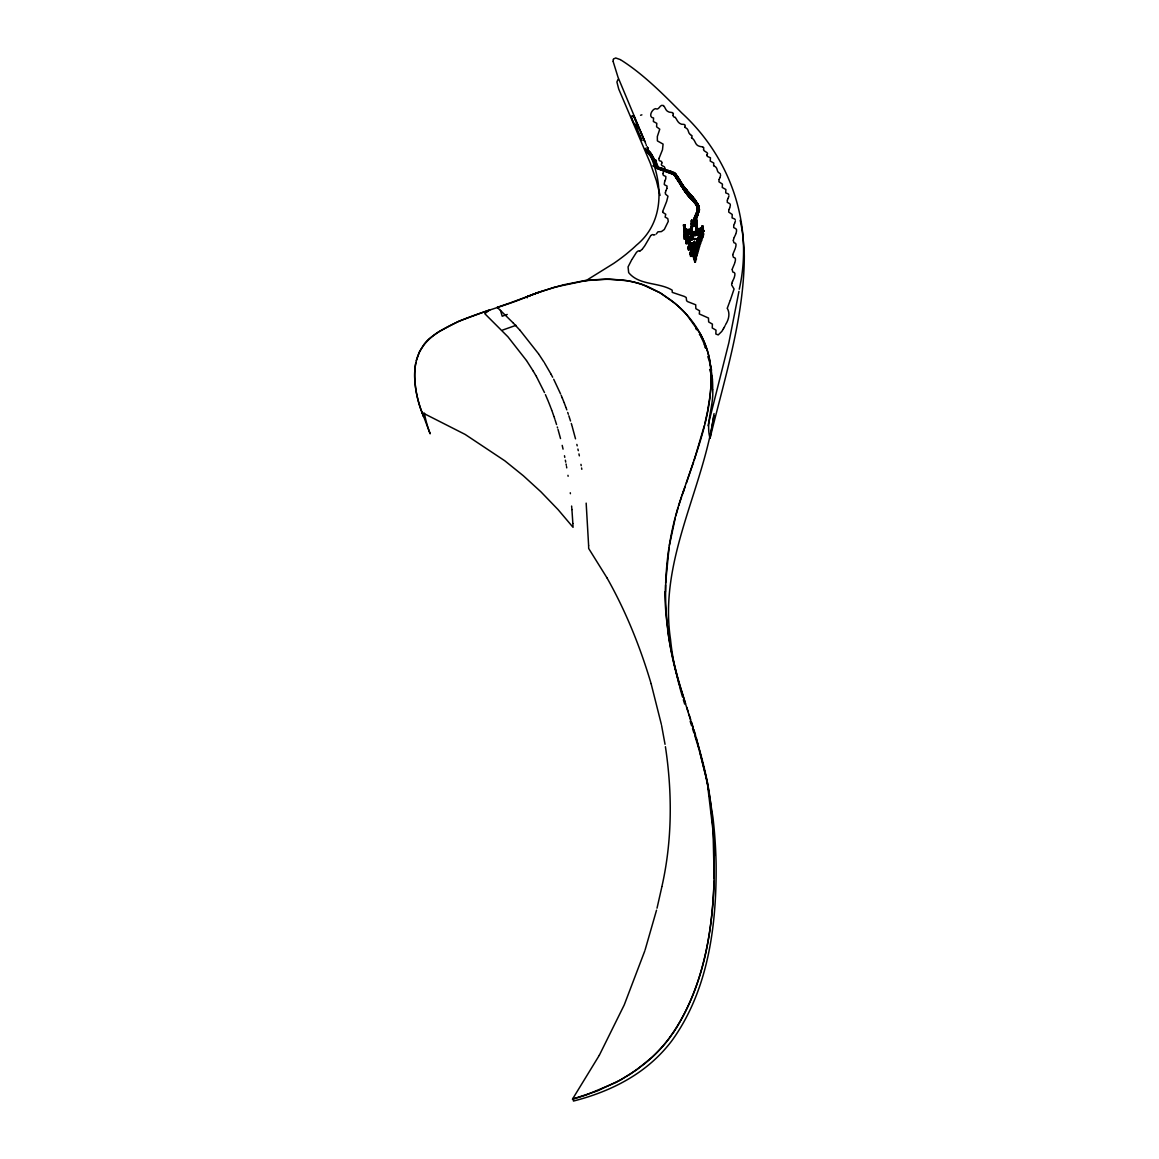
<?xml version="1.0" encoding="UTF-8"?>
<svg xmlns="http://www.w3.org/2000/svg" width="1159" height="1159" viewBox="0 0 1159 1159"><rect width="100%" height="100%" fill="white"/><g stroke="black" fill="none" stroke-linecap="round" stroke-linejoin="round"><path stroke-width="1.5" d="M665.411 592.017L665.556 584.889M693.995 252.879L683.709 225.324L693.589 252.995L686.939 233.292L690.634 234.393L691.691 240.203L692.763 238.899L692.778 234.9L694.125 234.509C694.676 236.161 698.92 234.306 696.168 234.379M696.791 219.877C696.936 257.052 696.226 203.071 696.675 225.889L691.88 226.309M712.698 389.772C713.857 406.201 705.367 422.137 710.047 438.261C724.491 378.341 744.049 318.406 744.31 256.182A333.806 251.648 -18.4 0 0 744.02 248.316L742.542 233.205A255.965 193.93 -16.1 0 0 740.152 220.239M691.474 220.326L691.445 231.699L691.474 220.326L692.082 228.019L691.401 223.47L696.733 223.006L696.95 224.484L696.443 223.035M714.19 878.58L713.046 831.104L707.801 786.874M714.118 881.217C712.408 930.996 703.716 982.093 677.899 1025.411M665.614 583.049L669.062 547.497M732.184 269.627L732.792 272.032L734.299 272.553A9.344 1.97 67.7 0 1 734.893 273.524A13.865 1.101 88.4 0 0 734.849 275.147L734.342 277.262M732.763 254.821L733.357 257.298L734.864 257.805A9.301 1.999 67.8 0 1 735.443 258.776A13.792 1.101 88.4 0 0 735.4 260.384L734.907 262.485M733.328 240.275L733.546 239.348M731.619 284.158L731.836 283.419M733.314 240.594L733.922 242.738L735.414 243.231A9.258 2.014 67.9 0 1 735.994 244.187A13.734 1.087 88.3 0 0 735.951 245.78L735.501 247.678M731.59 284.839L734.067 288.997L730.271 300.311M713.64 165.708C718.855 167.823 715.668 171.518 719.826 173.415A7.896 2.724 59.5 0 1 720.463 174.067M713.64 165.607L713.77 163.057L710.221 161.043L710.453 157.783L707.265 156.364L706.874 155.045M711.09 385.454L711.191 373.966A156.393 124.549 -15 0 0 710.597 366.36L710.032 362.274A140.645 112.075 -14.6 0 0 707.439 350.945L706.816 348.989A142.427 113.495 -14.7 0 0 694.169 324.013M703.513 149.699C704.049 152.003 709.525 152.322 706.889 154.842M673.104 115.292L673.466 116.726L675.277 117.436M673.104 115.234L673.379 113.437A8.837 3.651 54.5 0 0 672.292 112.597L672.292 112.597M684.911 127.316C689.547 129.243 687.359 132.459 690.373 134.589M691.532 137.762C696.834 140.963 693.647 146.135 702.499 146.86M699.065 211.112L697.196 211.054L697.196 209.547L699.08 209.33L699.007 210.706L698.674 212.387L696.878 212.097L697.196 210.981L699.065 211.112C701.456 206.983 694.415 209.272 698.949 208.2M661.89 162.883L661.528 161.42L659.326 160.666A11.257 1.13 74.4 0 0 658.877 159.493L659.065 158.421M684.592 228.381L684.114 236.335L684.592 228.381L686.142 234.828M689.141 243.897L687.968 233.93L689.083 241.753L686.171 242.115L686.606 233.857L688.055 233.843L686.621 234.683M688.388 248.388L689.402 240.565L690.518 248.316L688.214 248.519L688.185 246.939L690.489 246.751L690.46 248.214L689.402 240.565M690.46 254.227L691.025 246.534L692.502 252.705L690.431 252.879L690.46 254.227L696.965 253.531M688.489 241.956L688.518 243.52L686.215 243.709L686.679 234.248L702.933 232.916L703.368 235.885L703.252 227.83L703.296 229.047L695.835 229.685L695.791 228.468L697.008 228.482M688.924 240.608L688.417 249.866L690.721 249.663L690.692 248.098L688.388 248.287L688.185 246.939M690.431 252.879L691.025 246.534M714.045 413.618C703.412 489.562 658.515 560.217 670.525 639.391A343.701 293.155 6.9 0 0 673.973 662.962L679.174 685.288M713.843 415.603L710.047 438.261M687.099 233.814L699.775 235.031L700.036 234.06L687.099 233.814L688.229 241.941M688.707 238.348L698.384 238.797L688.649 238.986M739.268 289.214C753.915 224.687 730.213 157.349 681.854 113.031C663.049 93.995 642.666 73.553 620.5 59.717M696.95 243.202L690.271 243.535L696.95 243.202L697.863 249.692M691.88 248.113L695.501 247.635L691.923 247.475M693.183 251.778L694.328 251.184L695.038 256.661L694.255 250.706L694.284 251.822L693.183 251.778L693.183 250.59M695.443 248.272L691.88 247.823M738.949 291.387L728.866 342.687L708.004 425.686M669.409 545.338L675.248 517.957M659.138 158.102L662.499 149.743L663.078 144.093L657.385 140.905L657.327 136.545L659.761 129.2L656.588 126.809L656.791 123.347L653.372 121.492L653.575 118.015C647.939 117.436 651.72 109.439 655.414 108.656C659.457 110.858 659.572 103.817 663.426 105.57M662.629 211.604L666.411 202.028A38.16 10.272 -82 0 0 666.715 201.188L667.975 196.204L666.048 194.582A7.925 2.506 59.4 0 0 665.396 193.973L665.396 192.423M708.192 408.345L704.86 423.614M661.948 886.331C672.263 840.55 672.423 792.973 665.411 746.7M661.861 886.794L657.023 908.178M727.374 307.99L730.025 300.847M696.4 253.27L695.139 258.95L694.299 259.022L686.447 237.001M727.301 308.352C729.953 312.93 729.272 318.855 725.534 324.665M735.371 220.978L734.777 223.05M730.373 205.317L729.735 207.794M720.623 175.197L719.985 177.559M728.968 195.842L728.229 198.175M694.183 252.676L702.832 226.251L701.977 226.208L693.328 252.648L694.183 252.676L695.501 247.331L693.328 252.648L694.792 262.035L696.414 259.109L695.951 255.864L696.008 256.994L694.864 257.095L694.806 255.965M656.53 910.177L645.085 950.003M664.484 169.475L663.745 171.315M664.571 169.156C666.222 164.984 659.428 167.113 661.89 162.941M665.744 178.66L665.846 176.487L663.774 175.531A7.881 2.521 59.6 0 0 663.035 174.85L662.977 173.517M666.889 188.439L666.106 190.395M666.903 188.338L667.033 186.034L664.86 184.976A7.91 2.506 59.5 0 0 664.223 184.382L664.73 181.253M665.614 179.21L664.86 180.978M704.382 425.527L694.169 460.239M733.908 224.788L734.574 223.426M733.748 225.411L733.69 227.541L735.965 228.816A9.214 2.028 68 0 1 736.544 229.757A13.676 1.072 88.3 0 0 736.501 231.336L736.095 233.06M728.779 209.996L728.721 212.111L732.242 214.473L732.082 217.892L734.531 218.906A8.041 2.738 58.9 0 1 735.183 219.587L735.197 219.674M728.866 209.692L729.619 208.055M727.33 200.232L727.273 202.332L729.576 203.593A7.997 2.738 59.1 0 1 730.213 204.259L730.228 204.332M727.388 200.029L728.171 198.29M719.131 179.326L719.855 177.805M719.029 179.732L718.957 181.804L722.434 184.093L722.26 187.454L725.867 189.497L725.708 192.858L728.127 193.857A7.968 2.738 59.2 0 1 728.765 194.524M416.342 360.55L419.486 351.742L424.194 344.136A43.274 33.669 -18.1 0 1 429.033 338.863C457.168 316.436 494.444 310.554 526.925 296.791A217.993 178.066 -14 0 1 541.239 291.488M702.542 234.958L702.528 234.089L701.238 235.291L694.386 259.022L695.849 253.314M675.798 515.9L678.102 507.729M697.139 210.648L695.951 214.705L697.747 215.023L698.225 213.879L695.052 220.427L693.256 220.109L696.327 212.894L698.124 213.27L698.631 212.054L696.82 211.749L696.4 213.401L698.225 213.879M663.093 173.126L663.614 171.604M665.425 192.322L665.976 190.684M613.285 59.5L613.111 61.123M696.762 252.778L703.093 230.974L694.98 258.515M695.052 258.964L702.18 235.147M702.122 234.813C703.527 213.169 702.311 240.84 702.18 226.498M702.064 235.914L703.484 231.032L686.548 232.481M696.472 253.111L696.298 258.341L693.705 258.558L691.43 247.519L692.894 247.49L693.618 253.473M690.547 244.781L700.427 243.941L701.383 240.637L697.356 240.304L697.356 241.869L698.674 241.753L698.616 240.594L697.385 241.173L697.356 240.304M696.356 241.521L701.456 241.086L703.281 235.32L698.703 235.567M734.14 277.957L732.517 281.434M694.386 259.022L702.702 230.641M735.864 233.886L734.255 237.334M735.313 248.359L732.778 254.487M734.661 263.325L732.213 269.178M678.71 505.701L681.564 496.776M732.459 281.536L731.894 283.26M701.977 226.208L693.386 253.082L694.255 253.111L702.962 226.193L702.991 227.063L701.934 226.28L702.977 226.338M688.794 233.828L686.983 233.51L693.748 252.662L699.804 233.886L697.37 235.016M693.995 252.981L700.036 234.06M644.737 951.061L624.223 1004.954L599.333 1055.255M734.111 237.682L733.705 238.899M693.531 462.18L686.403 482.999M682.158 495.009L685.114 486.65M683.709 490.576C659.862 554.625 659.964 626.266 681.535 690.865M683.448 491.257C697.153 449.822 715.552 406.838 710.032 362.274A140.427 111.872 -14.6 0 0 700.21 333.662L686.693 314.668A154.813 123.477 -15.1 0 0 670.583 299.891L660.036 292.763L648.287 286.824M698.196 213.72L698.631 212.054M696.414 219.051L696.704 216.646L694.907 216.327L694.618 218.747M695.864 220.862L696.24 217.791M695.979 214.893L695.067 217.37L696.863 217.689L697.776 215.197L695.849 214.038L697.776 215.197M694.183 220.138L694.429 217.486L696.892 217.906M725.027 325.751L724.071 327.649M684.955 126.925L685.172 125.158A9.156 3.796 54.3 0 0 684.1 124.419C678.058 124.984 676.986 119.218 675.32 117.45M613.444 59.08L615.69 57.964L620.195 59.558M691.546 137.675L692.082 135.878L690.503 134.618M703.556 149.424L703.774 147.671A9.649 4.028 53.8 0 0 702.687 146.918L702.673 146.918M599.29 1055.327L573.227 1097.921M723.853 328.04L723.317 328.91M723.173 329.17L722.043 331.054A31.8 11.88 -66.3 0 0 721.521 331.691L718.218 334.908L715.842 334.009L716.001 330.156L712.234 327.954L712.408 324.114L708.656 321.941L708.468 318.03L699.297 313.944L699.572 310.8L695.849 308.656L695.704 304.788L687.751 301.673L686.606 300.775L686.2 297.501L684.361 296.443L672.263 292.372L672.162 290.141C658.631 281.985 639.246 285.65 628.671 272.626L628.062 266.903L631.568 260.08M631.93 259.5L636.508 252.285A12.488 6.78 -52.3 0 1 638.348 250.866L639.811 251.054M572.952 1098.341L573.459 1101.05C602.608 1093.647 630.945 1081.086 653.459 1060.775A135.82 127.896 -40.2 0 0 671.771 1040.854C708.555 990.134 716.726 924.896 716.103 863.832A557.334 467.323 -43.9 0 0 712.944 817.457L707.381 782.542L699.413 750.757M673.567 1032.133L670.264 1036.783A137.515 127.997 -48.5 0 1 652.01 1057.269L636.842 1069.67L620.847 1079.811L597.16 1091.01L572.387 1099.167L576.284 1098.08M688.924 192.626L689.489 194.611L683.911 186.483L681.97 187.207L674.002 174.69L657.052 168.519L657.892 166.968L675.451 173.473L683.665 186.512L681.593 186.251M657.052 168.519L657.892 166.968L654.589 164.795L653.299 165.867L657.037 168.475M670.279 1036.783C707.033 984.585 715.002 918.16 714.205 855.878M695.125 235.581L696.139 234.161M697.414 235.234L698.153 234.031M650.692 235.683L645.07 245.288A38.551 14.386 -73.8 0 1 644.578 246.07L642.173 249.301M697.081 251.112L697.95 250.069L696.631 250.315L697.081 251.112C699.891 249.272 695.125 250.243 698.124 250.083L698.066 248.968L696.921 249.055L696.979 250.185M698.776 238.971C701.427 237.334 696.124 239.507 699.63 237.928L698.341 238.319M639.898 251.01L641.956 249.547M656.284 233.973L657.95 231.829L661.398 231.583L664.295 229.511L668.279 221.383L667.772 218.573L665.107 217.11L665.759 214.27L662.977 212.488A12.372 1.173 74.2 0 0 662.629 211.604M653.314 166.027L654.589 164.795L657.008 168.229L673.958 174.401L685.317 191.192M618.08 79.363L616.907 81.97L618.718 89.026L650.271 163.1L656.429 180.818L660.051 195.407M588.019 279.377L613.662 263.441A186.483 135.386 -14.8 0 0 626.353 254.038L632.539 248.794A125.534 92.561 -13.9 0 0 636.392 245.215C664.426 222.34 663.354 183.803 649.605 153.77M541.195 291.387L563.245 284.882L586.526 280.232M587.932 280.362L585.498 280.797M616.342 1082.289L630.264 1074.161L643.911 1064.281A139.167 129.098 -48.1 0 0 664.02 1044.867A137.457 127.881 -48.4 0 0 670.351 1036.827M616.153 1082.39L586.019 1095.038M676.45 174.893L674.784 175.603L676.407 174.603L674.205 172.821L657.935 167.244L654.618 164.955M692.155 199.116L692.604 200.608L694.487 200.014M691.372 199.247L692.865 200.855L694.647 200.174M692.937 200.942L695.313 200.145L695.487 201.304M693.183 201.202L695.487 200.377M695.487 200.435L693.343 201.376L693.01 200.058M690.127 196.74L693.951 201.376L695.646 200.608L695.951 201.738L694.299 199.812M695.82 200.84L693.734 201.767L695.893 204.592L697.588 203.752M692.85 200.797L693.763 202.014L695.603 201.246M694.241 202.448L695.936 201.637L697.269 203.448M696.226 201.97L694.531 202.825L694.111 201.55M694.734 202.97L696.356 201.594L694.748 203.071L696.762 202.217L696.863 202.941M695.125 203.477L696.849 202.767M695.878 204.462L697.95 204.375L697.53 203.347L695.458 203.535M697.544 203.419L695.893 204.592M683.361 186.048L681.318 186.164L683.013 185.469M681.608 186.309L683.303 185.614M683.578 186.019L681.898 186.729L684.013 190.308L687.055 194.408L688.823 193.77M682.318 187.787L684.201 186.889L686.78 190.235M684.433 187.207L682.752 187.975L683.129 189.033L685.172 188.265L685.447 189.25M684.303 187.526L682.506 187.584M682.839 188.598L684.708 187.628L685.056 188.671M684.94 187.946L683.259 188.714L683.593 189.714L685.722 188.903M683.129 188.989L684.824 188.294M683.361 189.381L685.418 188.569L685.867 189.859L683.752 189.96L685.882 189.062L686.041 190.09M683.723 189.337L685.563 188.729M683.839 190.062L685.621 189.468M684.1 190.438L686.302 189.685L686.461 190.771M684.259 190.67L686.461 189.859M684.853 190.699L686.693 190.105L687.49 190.974M685.012 190.858L686.852 190.264M687.171 190.598L684.766 191.467L687.012 190.424L687.533 192.148M688.533 192.264L687.475 190.916L685.259 192.075L684.766 190.554M685.418 192.307L687.2 191.684M685.592 192.524L687.359 191.901M688.127 191.8L685.679 192.64L685.157 190.96M685.838 192.858L688.287 191.959M685.998 193.06L688.446 192.119L691.097 195.132M685.548 191.38L686.085 193.162L688.692 192.365M686.997 193.133L688.852 192.539M686.563 193.756L688.997 192.698M686.592 193.93L689.156 192.872M686.736 194.002L689.402 193.118L689.648 194.813M689.402 193.176L686.896 194.205L685.317 191.134M688.997 193.973L687.215 194.611L686.823 192.916M687.388 194.813L689.982 193.915M687.707 195.219L690.3 194.248M687.866 195.407L690.445 194.408L691.01 196.364M690.605 194.567L688.837 195.248L689.967 196.639M687.055 194.364L688.374 196.161L691.17 195.147M688.663 196.349L690.445 195.697L692.039 197.494M692.155 196.422L691.083 195.074L688.345 195.929L688.997 196.711L691.59 195.784L691.836 197.45M689.156 196.9L691.749 195.958M691.909 196.117L689.315 197.073L688.663 195.031M689.475 197.247L692.14 196.364L694.14 198.768M692.3 196.537L689.634 197.421L689.069 195.436L690.851 194.828L691.416 196.813M690.605 197.305L692.459 196.697L692.676 198.175L692.068 196.291M692.618 196.871L690.098 197.885L691.372 199.305L693.864 198.406M688.982 196.668L690.127 198.146L692.778 197.03L693.169 198.682M692.937 197.204L690.344 198.189L689.967 196.581L690.735 198.624M690.503 198.363L692.358 197.783M690.663 198.537L692.517 197.943M690.894 198.797L693.372 197.841L693.589 199.319L692.039 197.436M691.213 199.145L693.748 198.276M692.242 199.261L694.024 198.58L694.487 200.072M691.836 199.739L694.241 198.841M694.56 199.174L692.111 200.087L694.719 199.348L695.052 200.666M692.416 200.391L694.893 199.507L697.602 203.883L697.182 202.825L695.154 203.651L695.052 202.926M692.604 200.608L694.313 199.899L693.546 199.029M677.102 175.719L675.465 176.704L677.102 175.719L684.013 187.077M654.965 234.726L653.879 234.784M527.215 297.849L526.925 296.791L532.488 294.574L554.466 287.2L585.657 280.652M532.966 294.487L538.413 292.358L526.925 296.791M531.88 294.908L510.989 302.6M698.37 204.955C698.095 202.854 695.009 204.766 696.733 206.201L698.573 205.737M696.182 204.911L698.196 204.81M516.001 325.331L502.615 330.054M507.251 314.451L502.209 316.219L500.456 310.351L497.225 307.483M509.438 303.136L497.095 307.381M585.034 1095.356L583.078 1095.994M693.937 201.318L696.371 205.027L698.138 204.39L699.007 208.577M698.399 205.215L696.588 205.78L696.356 204.969L698.153 204.462M696.414 205.389L698.413 205.288L698.906 207.852L697.023 208.084L696.675 205.824L698.515 205.418M632.075 119.174L630.945 116.508L633.524 115.683L645.708 143.484M582.108 1096.298L577.24 1097.79M641.898 114.842L640.565 115.248M695.154 235.799L692.778 234.9M633.987 116.378L630.974 116.653M696.545 205.447L698.355 204.897L698.573 205.795M655.226 166.085L657.573 165.52L657.023 164.143M655.081 165.621L657.428 165.433M696.646 250.46L697.964 250.17M657.501 165.621L655.183 165.925M696.805 206.505L698.66 206.157M698.674 206.201L696.718 206.143L696.878 207.012M698.703 206.403L696.82 206.621L697.124 208.852M696.892 207.113L698.761 206.737L698.616 205.824L696.675 205.824M696.936 207.461L698.819 207.229M696.965 207.707L698.848 207.49M585.932 280.623L605.259 279.189L620.717 279.855A92.59 72.988 -13.3 0 1 646.577 286.099L647.867 286.65M697.254 209.953C701.832 208.634 695.777 211.155 697.066 208.417M589.076 280.232L592.582 279.87M698.182 234.248L700.688 233.321L699.688 234.147M696.646 220.123L691.677 220.485L691.706 221.905L696.689 221.47M692.024 222.137L696.313 221.528M692.01 222.34L696.298 221.833M691.995 222.629L696.313 221.369M691.981 222.832L696.269 222.325M691.981 223.035L696.269 222.528M691.966 223.325L696.24 222.818M696.617 224.339L691.619 224.701L691.604 223.615L696.588 223.252M691.952 225.005L696.24 224.498L696.501 228.337M691.937 225.31L696.226 224.803M691.923 225.512L696.211 225.005M696.197 225.295L691.88 226.454M691.894 226.005L696.197 225.498M696.53 226.135L691.532 226.498L691.662 232.046M687.273 235.19L686.432 229.221L684.998 229.337L685.027 230.264M686.244 236.755L685.128 230.177L686.461 229.323L684.216 229.468L684.259 230.67L691.72 230.033L684.245 230.554M690.503 230.018L690.489 228.931L691.691 228.946M703.412 230.511L703.47 231.496L703.151 228.048L702.064 227.932L702.108 229.149M691.619 229.265L684.361 229.656L684.505 230.699M695.922 228.903L703.151 228.048M684.491 230.047L691.648 229.366M703.093 228.381L695.936 229.076L696.356 232.264L696.327 231.351M695.82 229.569L703.281 228.931M700.804 229.772L701.861 230.554L700.818 229.917M701.036 229.989L702.311 234.263L701.47 234.871L701.036 229.989L701.63 234.871M696.501 231.278L696.646 220.051M702.528 230.684L703.658 230.583M684.665 232.307L685.911 232.206M686.664 232.351L703.542 230.728M703.643 231.206L702.542 231.554M686.664 232.93L692.024 232.466M696.313 232.104L703.687 231.452M683.911 234.915L686.2 234.712L686.229 236.262L683.94 236.465L683.911 234.915L684.375 239.218L686.664 239.029L686.635 237.479M699.891 233.495L701.166 237.798L700.485 238.406L699.891 233.495L700.485 238.406M698.848 234.451L703.919 234.017M702.557 234.335L701.383 234.19L701.441 235.306M690.011 236.146L693.401 235.914L689.822 236.32M689.909 236.711L693.43 236.335M699.051 237.957L702.6 237.667L701.456 234.755L701.963 235.683M686.49 237.233L693.444 236.494M687.504 237.305L684.346 237.667L684.375 239.218M698.747 237.001L700.427 243.941M698.761 237.465L700.079 242.115L696.849 242.361M689.272 239.536L688.316 239.609L688.2 238.392L689.663 238.377L690.127 242.014M699.558 237.566L698.5 236.784L699.543 237.436M688.258 238.696L689.214 238.624M699.022 237.711L702.571 237.407M689.257 238.942L688.2 238.392M688.214 239.232L689.677 239.203L689.648 238.276M698.906 238.276L702.368 238.073L701.847 235.132M697.718 239.073L701.441 238.74L701.427 237.87M686.215 243.709L685.954 240.695L688.258 240.493L688.895 244.911M686.142 240.782L688.2 240.608L687.157 234.205L699.833 234.408M686.707 234.031L687.823 241.202L689.417 241.159M685.983 242.245L688.287 242.057L688.258 240.493M698.674 241.753L697.356 241.869M699.152 241.492C702.064 241.738 697.964 240.956 699.21 242.608L700.34 242.506L700.282 241.391M692.575 251.561L695.081 251.271L695.038 250.402L691.068 250.851L692.271 250.04L691.199 243.68L689.851 243.883L689.808 242.941L691.271 242.926L691.995 248.287M689.924 243.115L691.199 243.68L691.257 242.825M700.311 242.26L699.21 242.608M689.837 243.781L691.271 243.665M692.14 244.346L700.384 243.651L696.936 255.473L692.821 255.82L687.78 241.796M697.254 244.621L696.211 243.97M690.532 245.273L691.503 245.78L690.489 245.549M696.023 245.665L699.21 245.418L699.239 246.287L698.095 246.389L698.037 245.273L699.181 245.172L699.413 246.954M688.359 238.551L689.431 246.331L692.879 245.925M698.283 245.969L697.588 240.521L698.978 245.911M691.43 247.519L691.459 248.446L692.894 247.49L691.546 248.359M695.27 247.591L696.733 253.386L692.807 253.734L696.834 253.227M691.445 248.359L692.807 247.577M695.27 248.968L698.211 248.721L698.442 250.228M698.109 249.214L696.921 249.055M695.038 250.402L691.025 250.822L689.808 242.941M694.792 262.035L692.56 250.721L692.618 251.706L693.56 251.025L692.705 250.895M692.575 251.387L693.575 251.619M694.038 251.228L695.081 251.271M697.008 255.922L690.605 256.371L690.257 252.792L697.24 252.039L697.472 253.531M692.604 255.197L697.139 254.806L696.936 252.648L695.82 253.618M695.835 252.995L696.979 252.894M690.286 254.357L696.994 253.778L696.936 252.648M692.589 255.11L697.124 254.719M693.357 256.313L695.979 256.11M694.821 256.849L695.965 256.747M694.053 251.532L694.024 250.474L694.994 257.704L693.748 258.486M693.821 259.326L696.414 259.109M593.756 279.768L609.822 279.189L626.947 280.71A91.271 71.93 -13.3 0 1 642.521 284.621L660.413 292.981L674.958 303.383A153.408 122.419 -15.3 0 1 691.343 320.188L693.719 323.361M649.822 154.147L651.619 154.205M694.284 245.027L694.183 241.217L694.777 245.042M690.257 243.26L696.95 243.491M692.459 243.825L693.024 246.766L692.952 243.854M693.227 251.416L694.342 251.474L693.169 251.489M702.035 226.642L702.89 226.686M695.501 216.038L697.298 216.342M695.994 220.485L695.748 218.892L693.951 218.573L694.067 220.543M693.806 218.776L696.458 219.297M653.806 234.784L652.358 234.596A10.532 6.331 -41.3 0 0 650.909 235.422M663.455 105.585C666.135 108.135 665.078 112.322 672.119 112.539M653.299 165.867L657.008 168.229M634.147 116.508L635.581 120.377M500.398 310.395L513.205 322.955M513.278 323.013L519.942 330.228M634.335 123.535L634.726 123.984A9.04 6.519 -10.5 0 1 635.523 125.172L640.188 135.951M520.014 330.301L538.471 353.727M651.793 154.886L650.851 153.77L652.198 155.523M652.314 155.654L656.53 163.361M649.373 154.842L653.299 160.449M652.024 155.161L656.718 163.955M651.372 153.901L650.677 153.046L651.155 153.654M649.011 154.524L649.17 154.712M648.634 154.06L647.2 151.988L647.823 153.002M650.576 152.901L649.75 152.409M649.663 151.684L649.953 152.64M650.127 152.307L649.88 151.959M651.561 157.537L652.604 159.073M538.66 353.988L544.02 362.144M526.418 360.435L507.946 336.82L484.766 313.654L490.069 309.743L458.689 321.246L438.739 331.735A66.034 51.691 -17.7 0 0 431.8 336.878L428.975 339.428A47.447 36.958 -18 0 0 420.442 350.25C413.459 362.839 413.835 377.95 416.211 391.742A183.919 144.904 -13.5 0 0 420.717 408.982L423.528 416.487M526.577 360.652L533.212 371.068M695.878 328.663L696.559 329.678M694.14 198.711L694.893 199.565M689.489 194.567L690.445 195.741M688.924 195.335L688.2 194.538L688.374 196.161M686.36 192.408L688.2 194.596M544.614 363.1L550.974 374.053M646.939 151.583L645.462 148.526M533.27 371.17L535.791 375.487M699.399 334.27L700.036 335.371M646.664 151.105L646.215 150.351M606.983 577.863L588.685 548.482L588.613 545.585M607.055 577.993C625.874 611.286 640.232 646.997 651.097 683.622M535.994 375.849L536.501 376.747M536.689 377.081L544.498 392.582M648.562 150.351L649.475 151.974L648.272 150.279M700.644 336.487L701.267 337.66M551.119 374.328L552.669 377.24M701.673 338.442L702.484 340.036M553.698 379.239L560.565 393.901M653.27 160.319L654.705 164.419M648.142 149.931L647.823 148.656L648.229 150.148M653.372 160.536L653.415 160.608A17.849 13.227 -11.3 0 0 655.588 159.783M633.031 121.304L633.495 122.419A9.069 6.548 -11 0 0 634.292 123.622L634.755 124.114A9.026 6.519 -10.5 0 1 635.552 125.317L635.827 125.954M653.357 160.594L653.806 161.652M702.876 340.862L703.643 342.586M655.313 160L656.4 161.811L655.733 160.101M648.214 149.12L647.504 147.265M645.925 149.656L645.693 149.091M653.473 160.753L654.415 163.39L653.676 161.202M545.425 394.639L548.294 401.362M633.524 115.683L639.782 130.083M632.119 119.189L632.872 121.014M640.855 132.169L644.665 141.412M636.45 127.36L636.899 128.417M640.116 135.878L641.159 138.283M641.289 138.486L642.1 140.485M561.159 395.277L562.202 397.783M646.128 144.658L646.374 145.498M647.881 148.222L647.461 147.744M647.867 148.294L647.142 146.961M645.404 148.395L645.679 149.163M562.216 397.827L563.984 402.26M644.578 140.804L618.037 77.291L613.125 61.456M548.526 401.927L550.8 407.707M564.216 402.854L565.78 407.026M430.134 433.741L422.093 412.401L422.398 413.357M423.455 416.313L422.47 413.575M430.061 433.509L428.859 430.221A180.891 143.745 -13.4 0 1 424.382 413.126M551.162 408.663L551.713 410.17M565.998 407.62L566.809 409.866M551.901 410.663L552.51 412.372M686.099 234.248L695.067 259.442L685.447 234.306M685.853 236.798L686.823 239.391L684.375 225.353M552.727 412.966L553.857 416.211M567.707 412.445L568.33 414.27M554.06 416.805L554.799 419.022M656.501 162.144L656.371 162.825M568.837 415.791L570.518 420.992M555.147 420.094L556.566 424.556M688.171 711.727L686.751 707.309M690.184 721.304L691.59 725.65M654.342 163.289L654.574 163.796M688.997 714.292L690.634 719.42M685.548 703.571L681.753 691.546M692.531 728.533L693.922 732.923M691.459 721.985L693.082 727.142M654.878 164.955L655.067 165.549M694.864 735.835L696.704 741.76M683.346 699.761L684.679 704.064M693.879 729.735L695.574 735.284M571.271 423.47L571.561 424.397M697.167 743.238L698.964 749.25M571.691 424.831L572.068 426.15M557.291 426.976L557.566 427.874M682.492 696.878L679.58 686.736M696.211 737.443L705.947 776.646M651.126 683.738L661.398 724.52M572.329 427.048L575.516 438.826M558.001 429.395L560.521 438.566M562.202 445.389L563.057 449.127M576.863 444.404L577.196 445.838M577.921 449.055L578.269 450.663M578.949 453.908L579.341 455.849M661.586 725.476L665.034 744.295M564.476 455.748L564.795 457.327M689.46 239.391L690.025 242.245M706.121 777.559L707.512 785.179M565.36 460.195L565.722 462.108M566.07 464.02L566.302 465.295M580.963 464.353L581.195 465.672M711.249 370.358L712.249 377.805A166.07 132.59 -15.6 0 1 712.684 389.772M566.534 466.584L566.751 467.874M581.586 467.99L581.818 469.308M659.413 167.722L658.471 168.721M666.773 170.17L665.846 171.155M696.733 253.386L695.849 247.548M701.181 238.348L700.471 233.437M703.426 231.061L702.76 226.454M702.325 234.813L701.615 229.946M684.476 229.873L684.868 232.51M684.679 232.973L683.404 224.832L684.839 224.716L685.925 232.858M685.954 240.695L686.186 242.144M689.721 246.201L689.967 247.751M705.367 347.309L705.498 348.164M690.257 252.792L690.605 256.371M686.722 234.697L687.823 241.202M686.707 236.74L694.719 258.993L702.774 231.09L702.195 228.135L702.615 231.728L702.484 230.438L703.614 230.337L703.571 231.641M688.214 248.519L688.417 249.866M692.604 254.169L692.908 256.182L692.879 254.603M691.952 252.488L692.184 253.98M567.968 475.306L568.113 476.277M686.751 192.829L686.968 194.306M694.951 247.302L695.951 253.778M692.082 229.323L691.329 226.338L692.01 231.901M685.94 191.786L686.171 193.278M691.59 229.96L691.995 232.626L691.981 231.728M692.763 238.899L691.691 240.203M684.201 186.889L684.534 187.903M690.619 229.12L691.054 232.713L690.648 230.033M684.607 190.395L684.839 191.51M690.489 228.931L690.518 230.134M695.574 261.977L693.937 250.793M683.955 189.511L684.346 190.8M689.315 193.031L689.576 194.712M689.88 196.494L690.127 198.146M689.388 195.77L689.706 197.508M688.533 192.206L689.083 194.118M688.214 191.872L688.678 193.611M688.055 191.713L688.287 193.234M688.272 194.611L688.837 196.537L690.605 195.871L690.141 194.075L687.548 195.016L687.07 193.162M687.403 190.844L687.866 192.582M692.474 224.73L692.039 221.746L691.952 223.586M687.461 193.567L687.953 195.509M691.764 220.311L692.416 226.527M686.606 190.018L687.113 191.612M695.501 247.331L696.313 253.922M686.374 189.772L686.707 191.032M691.604 223.615L692.227 228.7M692.937 199.971L693.111 201.115M692.531 199.551L693.024 201.029M695.675 218.993L695.907 221.181M696.24 224.44L697.298 232.177L696.907 229.496M691.662 195.871L692.198 197.667M691.764 198.682L692.227 200.217M696.805 231.249L696.95 232.293M691.662 198.537L691.88 200.029L694.4 199.015L694.821 200.406M696.66 232.322L695.936 228.671L695.951 229.583M690.996 197.653L691.459 199.391M695.791 228.468L695.951 229.728M690.605 197.247L691.141 199.058L693.56 198.059L694.125 199.681M698.095 246.389L699.181 245.172M689.822 193.741L690.286 195.552M685.085 228.931L686.171 236.161M701.123 238.783L701.456 241.086M700.282 237.957L701.441 238.74M693.763 201.087L694.082 202.245L696.124 201.26L696.24 202.115M693.604 200.855L693.763 202.014M692.546 196.784L692.923 198.435M691.517 247.099L692.531 254.053M696.356 204.969L696.588 205.78M696.443 244.056L697.167 249.75M667.613 629.54C675.943 693.748 708.453 752.539 711.901 817.776M698.269 238.435L698.645 241.521M570.286 492.749L570.402 493.691M586.164 503.122L588.613 545.425M571.619 506.048L571.706 507.062M571.793 508.004L571.923 509.54M571.938 509.772L572.85 523.39M572.865 523.593L573.053 527.316L558.073 509.612L540.905 491.807L523.375 475.784L504.817 460.804L465.136 434.422L422.006 412.532L420.645 408.765A184.498 145.353 -13.4 0 1 416.603 393.785L416.414 392.829A171.996 135.502 -13.9 0 1 415.502 387.12L414.777 379.428A116.508 91.532 -15.8 0 1 414.806 370.663A83.564 65.44 -16.9 0 1 415.849 362.68M698.384 238.797L688.707 238.624L698.341 239.435M696.284 221.963L696.226 223.223M696.24 224.238L696.168 226.092M693.879 255.212L692.618 255.313M692.285 223.803L692.387 227.99M692.155 223.701L692.184 225.049M692.271 229.511L692.213 226.889L691.981 229.54M691.995 223.817L692.082 228.019M691.43 244.868L689.431 246.331M690.634 245.056L690.677 246.23M690.474 244.955L690.547 245.867M694.676 241.231L694.748 244.824M686.432 229.221L686.374 230.062M685.418 229.366L685.447 230.569M685.317 229.583L685.331 230.496M709.641 369.489A138.095 110.945 -14.6 0 1 712.437 379.312M707.816 356.595A144.918 115.9 -14.8 0 1 711.568 370.3M711.018 385.469A259.442 204.737 -17.8 0 1 707.932 408.33M667.845 629.54A362.68 315.494 19.6 0 1 664.846 591.988M677.928 1025.425A152.611 141.644 -47.8 0 1 673.596 1032.147M712.046 817.747A563.549 478.073 -45.6 0 1 714.422 855.835M704.208 344.31A13.169 2.361 73.2 0 1 705.251 347.396M704.107 343.658A19.717 4.839 75.5 0 1 704.266 344.049M668.207 170.373L667.367 171.923L668.207 170.373M669.685 170.851L668.844 172.416L669.685 170.851M671.162 171.344L670.322 172.908L671.162 171.344M662.311 168.417L661.47 169.967L662.311 168.417M663.774 168.91L662.934 170.46L663.774 168.91M665.252 169.388L664.411 170.952L665.252 169.388M660.833 167.939L659.993 169.489L660.833 167.939M672.655 171.836L671.785 173.401L672.655 171.836M674.161 172.532L673.017 173.966L674.161 172.532M675.451 173.473L674.002 174.69L675.451 173.473M677.783 176.82L676.146 177.82L677.783 176.82M678.479 177.921L676.842 178.921L678.479 177.921M679.16 179.037L677.522 180.036L679.16 179.037M679.855 180.138L678.218 181.152L679.855 180.138M680.536 181.253L678.899 182.253L680.536 181.253M681.231 182.369L679.594 183.368L681.231 182.369M681.927 183.484L680.275 184.484L681.927 183.484M682.608 184.527L680.97 185.599L682.608 184.527M684.853 224.817L683.448 225.759L684.882 225.643L684.839 224.716M696.081 247.432L695.067 248.258L696.081 247.432M697.182 215.502L695.386 215.183L695.53 216.226L697.327 216.545L697.182 215.502M695.719 256.052L694.835 250.648L695.719 256.052"/></g></svg>
